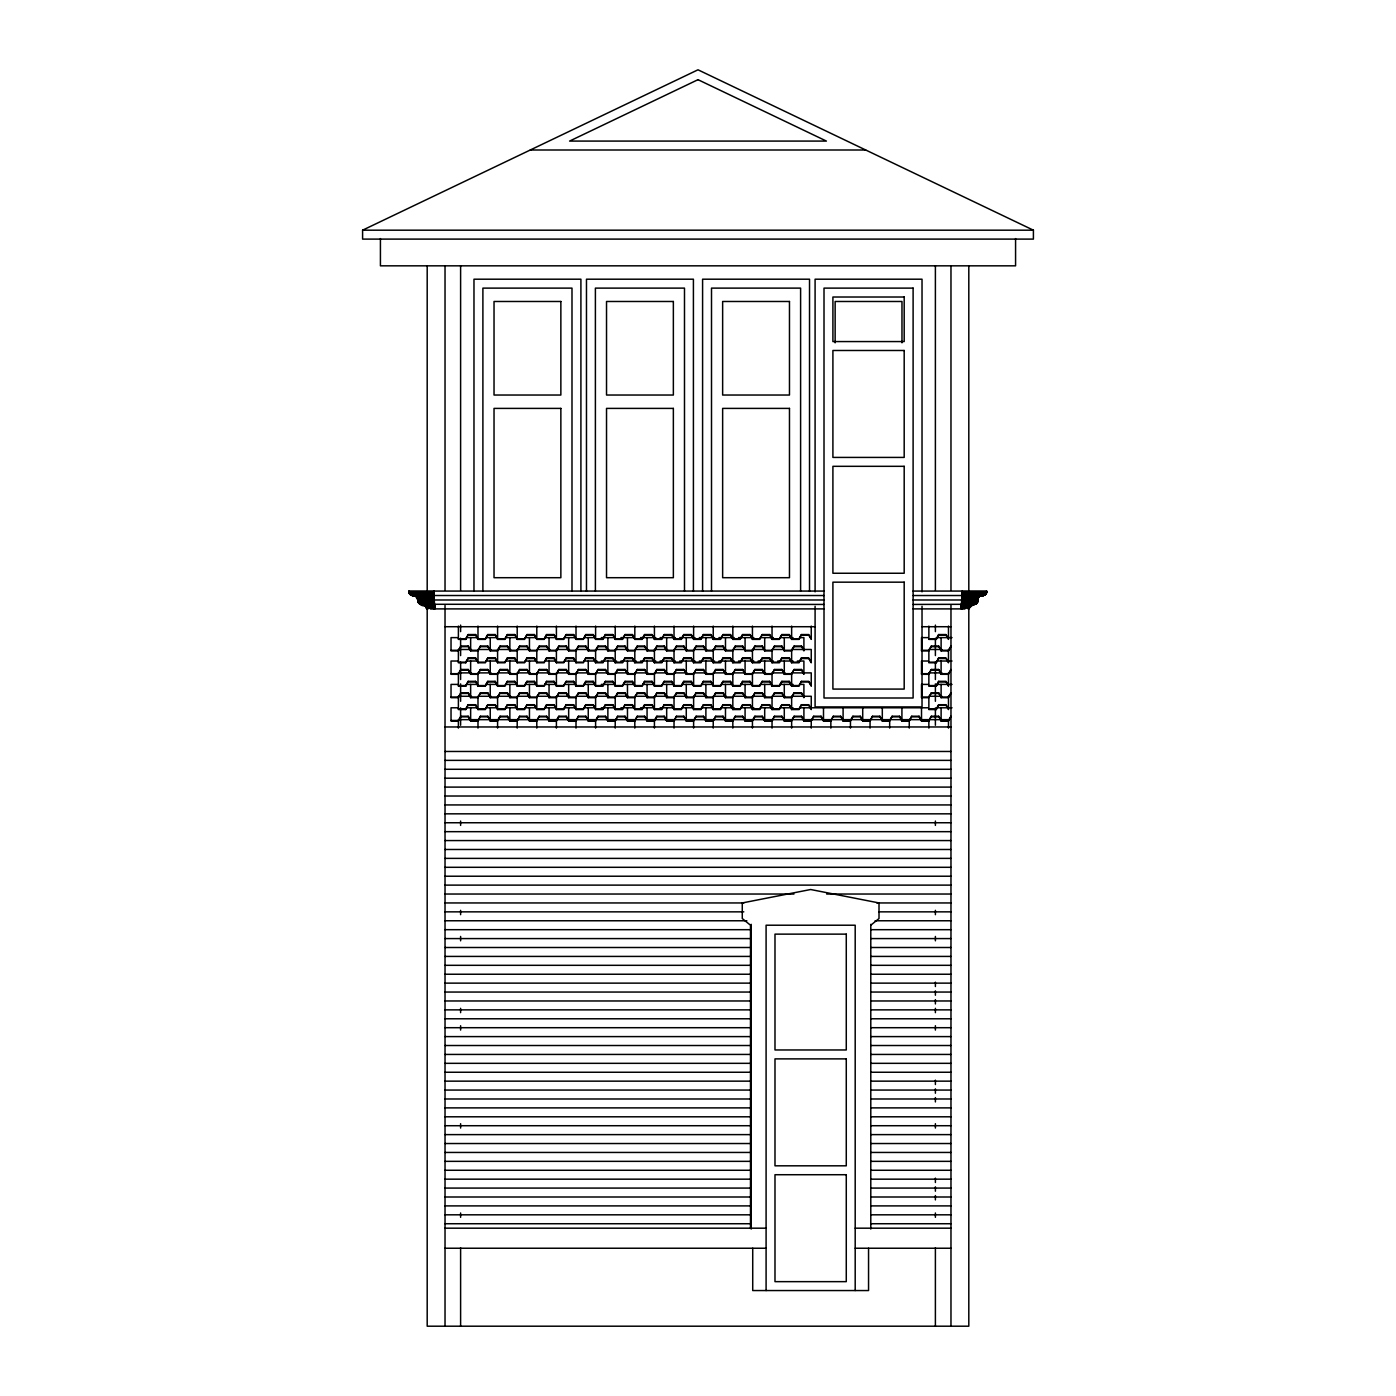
<?xml version="1.0" encoding="UTF-8"?>
<svg xmlns="http://www.w3.org/2000/svg" width="1396" height="1396" viewBox="0 0 1396 1396"><rect width="100%" height="100%" fill="white"/><g stroke="black" fill="none" stroke-linecap="round" stroke-linejoin="round"><path stroke-width="1.5" d="M434.871 608.9L433.615 591.066M961.146 608.9L962.21 591.066L962.123 608.9M412.483 595.516L409.604 593.946L408.888 591.066L824.006 591.066M409.255 591.066L409.639 593.44L411.89 595.359M434.592 604.59C416.933 608.412 421.173 603.683 415.118 595.691M974.966 604.276C979.695 603.648 976.328 597.558 980.062 595.935L961.792 595.935M983.255 595.516L986.134 593.946L986.85 591.066L913.106 591.066M977.601 601.187L975.525 604.032M973.536 604.433L968.109 608.9M458.394 626.106L458.394 639.385L465.74 639.385L468.184 634.552L475.547 634.552L477.99 638.775L485.337 638.775L487.797 634.552L495.144 634.552L497.587 638.775L504.951 638.775L507.394 634.552L514.74 634.552L517.201 638.775L524.547 638.775L527.007 634.552L534.354 634.552L536.797 638.775L544.161 638.775L546.604 634.552L553.95 634.552L556.411 638.775L563.757 638.775L566.2 634.552L573.564 634.552L576.007 638.775L583.354 638.775L585.814 634.552L593.16 634.552L595.603 638.775L602.967 638.775L605.41 634.552L612.757 634.552L615.217 638.775L622.564 638.775L625.024 634.552L632.371 634.552L634.814 638.775L642.177 638.775L644.62 634.552L651.967 634.552L654.427 638.775L661.774 638.775L664.217 634.552L671.581 634.552L674.024 638.775L681.37 638.775L683.831 634.552L691.177 634.552L693.62 638.775L700.984 638.775L703.427 634.552L710.773 634.552L713.234 638.775L720.58 638.775L723.041 634.552L730.387 634.552L732.83 638.775L740.194 638.775L742.637 634.552L749.984 634.552L752.444 638.775L759.79 638.775L762.233 634.552L769.597 634.552L772.04 638.775L779.387 638.775L781.847 634.552L789.194 634.552L791.637 638.775L799.001 638.775L801.444 634.552L808.79 634.552L811.25 638.775M465.74 639.385L468.184 634.552M471.464 649.489L458.394 649.489L458.394 662.768L465.74 662.768L468.184 657.935L475.547 657.935L477.99 662.158L485.337 662.158L487.797 657.935L495.144 657.935L497.587 662.158L504.951 662.158L507.394 657.935L514.74 657.935L517.201 662.158L524.547 662.158L527.007 657.935L534.354 657.935L536.797 662.158L544.161 662.158L546.604 657.935L553.95 657.935L556.411 662.158L563.757 662.158L566.2 657.935L573.564 657.935L576.007 662.158L583.354 662.158L585.814 657.935L593.16 657.935L595.603 662.158L602.967 662.158L605.41 657.935L612.757 657.935L615.217 662.158L622.564 662.158L625.024 657.935L632.371 657.935L634.814 662.158L642.177 662.158L644.62 657.935L651.967 657.935L654.427 662.158L661.774 662.158L664.217 657.935L671.581 657.935L674.024 662.158L681.37 662.158L683.831 657.935L691.177 657.935L693.62 662.158L700.984 662.158L703.427 657.935L710.773 657.935L713.234 662.158L720.58 662.158L723.041 657.935L730.387 657.935L732.83 662.158L740.194 662.158L742.637 657.935L749.984 657.935L752.444 662.158L759.79 662.158L762.233 657.935L769.597 657.935L772.04 662.158L779.387 662.158L781.847 657.935L789.194 657.935L791.637 662.158L799.001 662.158L801.444 657.935L808.79 657.935L811.25 662.158M465.74 662.768L468.184 657.935M803.904 650.292L801.444 646.069L794.097 646.069L791.637 650.292L784.29 650.292L781.847 646.069L774.501 646.069L772.04 650.292L764.694 650.292L762.233 646.069L754.887 646.069L752.444 650.292L745.08 650.292L742.637 646.069L735.291 646.069L732.83 650.292L725.484 650.292L723.041 646.069L715.677 646.069L713.234 650.292L705.887 650.292L703.427 646.069L696.081 646.069L693.62 650.292L686.274 650.292L683.831 646.069L676.467 646.069L674.024 650.292L666.677 650.292L664.217 646.069L656.87 646.069L654.427 650.292L647.063 650.292L644.62 646.069L637.274 646.069L634.814 650.292L627.467 650.292L625.024 646.069L617.66 646.069L615.217 650.292L607.871 650.292L605.41 646.069L598.064 646.069L595.603 650.292L588.257 650.292L585.814 646.069L578.45 646.069L576.007 650.292L568.661 650.292L566.2 646.069L558.854 646.069L556.411 650.292L549.047 650.292L546.604 646.069L539.257 646.069L536.797 650.292L529.45 650.292L527.007 646.069L519.644 646.069L517.201 650.292L509.854 650.292L507.394 646.069L500.047 646.069L497.587 650.292L490.24 650.292L487.797 646.069L480.433 646.069L477.99 650.292L470.644 650.292L468.184 646.069L460.837 646.069L458.394 650.292L451.03 650.292M480.433 646.069L477.99 650.902L470.644 650.902L468.184 646.069M475.547 634.552L477.99 639.385L485.337 639.385L487.797 634.552M471.464 672.889L458.394 672.889L458.394 686.169L465.74 686.169L468.184 681.335L475.547 681.335L477.99 685.558L485.337 685.558L487.797 681.335L495.144 681.335L497.587 685.558L504.951 685.558L507.394 681.335L514.74 681.335L517.201 685.558L524.547 685.558L527.007 681.335L534.354 681.335L536.797 685.558L544.161 685.558L546.604 681.335L553.95 681.335L556.411 685.558L563.757 685.558L566.2 681.335L573.564 681.335L576.007 685.558L583.354 685.558L585.814 681.335L593.16 681.335L595.603 685.558L602.967 685.558L605.41 681.335L612.757 681.335L615.217 685.558L622.564 685.558L625.024 681.335L632.371 681.335L634.814 685.558L642.177 685.558L644.62 681.335L651.967 681.335L654.427 685.558L661.774 685.558L664.217 681.335L671.581 681.335L674.024 685.558L681.37 685.558L683.831 681.335L691.177 681.335L693.62 685.558L700.984 685.558L703.427 681.335L710.773 681.335L713.234 685.558L720.58 685.558L723.041 681.335L730.387 681.335L732.83 685.558L740.194 685.558L742.637 681.335L749.984 681.335L752.444 685.558L759.79 685.558L762.233 681.335L769.597 681.335L772.04 685.558L779.387 685.558L781.847 681.335L789.194 681.335L791.637 685.558L799.001 685.558L801.444 681.335L808.79 681.335L811.25 685.558M465.74 686.169L468.184 681.335M803.904 673.692L801.444 669.469L794.097 669.469L791.637 673.692L784.29 673.692L781.847 669.469L774.501 669.469L772.04 673.692L764.694 673.692L762.233 669.469L754.887 669.469L752.444 673.692L745.08 673.692L742.637 669.469L735.291 669.469L732.83 673.692L725.484 673.692L723.041 669.469L715.677 669.469L713.234 673.692L705.887 673.692L703.427 669.469L696.081 669.469L693.62 673.692L686.274 673.692L683.831 669.469L676.467 669.469L674.024 673.692L666.677 673.692L664.217 669.469L656.87 669.469L654.427 673.692L647.063 673.692L644.62 669.469L637.274 669.469L634.814 673.692L627.467 673.692L625.024 669.469L617.66 669.469L615.217 673.692L607.871 673.692L605.41 669.469L598.064 669.469L595.603 673.692L588.257 673.692L585.814 669.469L578.45 669.469L576.007 673.692L568.661 673.692L566.2 669.469L558.854 669.469L556.411 673.692L549.047 673.692L546.604 669.469L539.257 669.469L536.797 673.692L529.45 673.692L527.007 669.469L519.644 669.469L517.201 673.692L509.854 673.692L507.394 669.469L500.047 669.469L497.587 673.692L490.24 673.692L487.797 669.469L480.433 669.469L477.99 673.692L470.644 673.692L468.184 669.469L460.837 669.469L458.394 673.692L451.03 673.692M480.433 669.469L477.99 674.303L470.644 674.303L468.184 669.469M475.547 657.935L477.99 662.768L485.337 662.768L487.797 657.935M500.047 646.069L497.587 650.902L490.24 650.902L487.797 646.069M495.144 634.552L497.587 639.385L504.951 639.385L507.394 634.552M471.464 696.272L458.394 696.272L458.394 709.552L465.74 709.552L468.184 704.718L475.547 704.718L477.99 708.941L485.337 708.941L487.797 704.718L495.144 704.718L497.587 708.941L504.951 708.941L507.394 704.718L514.74 704.718L517.201 708.941L524.547 708.941L527.007 704.718L534.354 704.718L536.797 708.941L544.161 708.941L546.604 704.718L553.95 704.718L556.411 708.941L563.757 708.941L566.2 704.718L573.564 704.718L576.007 708.941L583.354 708.941L585.814 704.718L593.16 704.718L595.603 708.941L602.967 708.941L605.41 704.718L612.757 704.718L615.217 708.941L622.564 708.941L625.024 704.718L632.371 704.718L634.814 708.941L642.177 708.941L644.62 704.718L651.967 704.718L654.427 708.941L661.774 708.941L664.217 704.718L671.581 704.718L674.024 708.941L681.37 708.941L683.831 704.718L691.177 704.718L693.62 708.941L700.984 708.941L703.427 704.718L710.773 704.718L713.234 708.941L720.58 708.941L723.041 704.718L730.387 704.718L732.83 708.941L740.194 708.941L742.637 704.718L749.984 704.718L752.444 708.941L759.79 708.941L762.233 704.718L769.597 704.718L772.04 708.941L779.387 708.941L781.847 704.718L789.194 704.718L791.637 708.941L799.001 708.941L801.444 704.718L808.79 704.718L811.25 708.941M465.74 709.552L468.184 704.718M803.904 697.075L801.444 692.852L794.097 692.852L791.637 697.075L784.29 697.075L781.847 692.852L774.501 692.852L772.04 697.075L764.694 697.075L762.233 692.852L754.887 692.852L752.444 697.075L745.08 697.075L742.637 692.852L735.291 692.852L732.83 697.075L725.484 697.075L723.041 692.852L715.677 692.852L713.234 697.075L705.887 697.075L703.427 692.852L696.081 692.852L693.62 697.075L686.274 697.075L683.831 692.852L676.467 692.852L674.024 697.075L666.677 697.075L664.217 692.852L656.87 692.852L654.427 697.075L647.063 697.075L644.62 692.852L637.274 692.852L634.814 697.075L627.467 697.075L625.024 692.852L617.66 692.852L615.217 697.075L607.871 697.075L605.41 692.852L598.064 692.852L595.603 697.075L588.257 697.075L585.814 692.852L578.45 692.852L576.007 697.075L568.661 697.075L566.2 692.852L558.854 692.852L556.411 697.075L549.047 697.075L546.604 692.852L539.257 692.852L536.797 697.075L529.45 697.075L527.007 692.852L519.644 692.852L517.201 697.075L509.854 697.075L507.394 692.852L500.047 692.852L497.587 697.075L490.24 697.075L487.797 692.852L480.433 692.852L477.99 697.075L470.644 697.075L468.184 692.852L460.837 692.852L458.394 697.075L451.03 697.075M480.433 692.852L477.99 697.686L470.644 697.686L468.184 692.852M475.547 681.335L477.99 686.169L485.337 686.169L487.797 681.335M500.047 669.469L497.587 674.303L490.24 674.303L487.797 669.469M495.144 657.935L497.587 662.768L504.951 662.768L507.394 657.935M519.644 646.069L517.201 650.902L509.854 650.902L507.394 646.069M514.74 634.552L517.201 639.385L524.547 639.385L527.007 634.552M950.92 716.235L948.477 720.458L941.113 720.458L938.67 716.235L931.324 716.235L928.863 720.458L921.517 720.458L919.074 716.235L911.71 716.235L909.267 720.458L901.921 720.458L899.46 716.235L892.114 716.235L889.671 720.458L882.307 720.458L879.864 716.235L872.517 716.235L870.057 720.458L862.711 720.458L860.25 716.235L852.904 716.235L850.461 720.458L843.097 720.458L840.654 716.235L833.307 716.235L830.847 720.458L823.5 720.458L821.057 716.235L813.694 716.235L811.25 720.458L803.904 720.458L801.444 716.235L794.097 716.235L791.637 720.458L784.29 720.458L781.847 716.235L774.501 716.235L772.04 720.458L764.694 720.458L762.233 716.235L754.887 716.235L752.444 720.458L745.08 720.458L742.637 716.235L735.291 716.235L732.83 720.458L725.484 720.458L723.041 716.235L715.677 716.235L713.234 720.458L705.887 720.458L703.427 716.235L696.081 716.235L693.62 720.458L686.274 720.458L683.831 716.235L676.467 716.235L674.024 720.458L666.677 720.458L664.217 716.235L656.87 716.235L654.427 720.458L647.063 720.458L644.62 716.235L637.274 716.235L634.814 720.458L627.467 720.458L625.024 716.235L617.66 716.235L615.217 720.458L607.871 720.458L605.41 716.235L598.064 716.235L595.603 720.458L588.257 720.458L585.814 716.235L578.45 716.235L576.007 720.458L568.661 720.458L566.2 716.235L558.854 716.235L556.411 720.458L549.047 720.458L546.604 716.235L539.257 716.235L536.797 720.458L529.45 720.458L527.007 716.235L519.644 716.235L517.201 720.458L509.854 720.458L507.394 716.235L500.047 716.235L497.587 720.458L490.24 720.458L487.797 716.235L480.433 716.235L477.99 720.458L470.644 720.458L468.184 716.235L460.837 716.235L458.394 720.458L451.03 720.458M480.433 716.235L477.99 721.086L470.644 721.086L468.184 716.235M475.547 704.718L477.99 709.552L485.337 709.552L487.797 704.718M500.047 692.852L497.587 697.686L490.24 697.686L487.797 692.852M495.144 681.335L497.587 686.169L504.951 686.169L507.394 681.335M519.644 669.469L517.201 674.303L509.854 674.303L507.394 669.469M514.74 657.935L517.201 662.768L524.547 662.768L527.007 657.935M539.257 646.069L536.797 650.902L529.45 650.902L527.007 646.069M534.354 634.552L536.797 639.385L544.161 639.385L546.604 634.552M500.047 716.235L497.587 721.086L490.24 721.086L487.797 716.235M495.144 704.718L497.587 709.552L504.951 709.552L507.394 704.718M519.644 692.852L517.201 697.686L509.854 697.686L507.394 692.852M514.74 681.335L517.201 686.169L524.547 686.169L527.007 681.335M539.257 669.469L536.797 674.303L529.45 674.303L527.007 669.469M534.354 657.935L536.797 662.768L544.161 662.768L546.604 657.935M558.854 646.069L556.411 650.902L549.047 650.902L546.604 646.069M553.95 634.552L556.411 639.385L563.757 639.385L566.2 634.552M519.644 716.235L517.201 721.086L509.854 721.086L507.394 716.235M514.74 704.718L517.201 709.552L524.547 709.552L527.007 704.718M539.257 692.852L536.797 697.686L529.45 697.686L527.007 692.852M534.354 681.335L536.797 686.169L544.161 686.169L546.604 681.335M558.854 669.469L556.411 674.303L549.047 674.303L546.604 669.469M553.95 657.935L556.411 662.768L563.757 662.768L566.2 657.935M578.45 646.069L576.007 650.902L568.661 650.902L566.2 646.069M573.564 634.552L576.007 639.385L583.354 639.385L585.814 634.552M539.257 716.235L536.797 721.086L529.45 721.086L527.007 716.235M534.354 704.718L536.797 709.552L544.161 709.552L546.604 704.718M558.854 692.852L556.411 697.686L549.047 697.686L546.604 692.852M553.95 681.335L556.411 686.169L563.757 686.169L566.2 681.335M578.45 669.469L576.007 674.303L568.661 674.303L566.2 669.469M573.564 657.935L576.007 662.768L583.354 662.768L585.814 657.935M598.064 646.069L595.603 650.902L588.257 650.902L585.814 646.069M593.16 634.552L595.603 639.385L602.967 639.385L605.41 634.552M558.854 716.235L556.411 721.086L549.047 721.086L546.604 716.235M553.95 704.718L556.411 709.552L563.757 709.552L566.2 704.718M578.45 692.852L576.007 697.686L568.661 697.686L566.2 692.852M573.564 681.335L576.007 686.169L583.354 686.169L585.814 681.335M598.064 669.469L595.603 674.303L588.257 674.303L585.814 669.469M593.16 657.935L595.603 662.768L602.967 662.768L605.41 657.935M617.66 646.069L615.217 650.902L607.871 650.902L605.41 646.069M612.757 634.552L615.217 639.385L622.564 639.385L625.024 634.552M578.45 716.235L576.007 721.086L568.661 721.086L566.2 716.235M573.564 704.718L576.007 709.552L583.354 709.552L585.814 704.718M598.064 692.852L595.603 697.686L588.257 697.686L585.814 692.852M593.16 681.335L595.603 686.169L602.967 686.169L605.41 681.335M617.66 669.469L615.217 674.303L607.871 674.303L605.41 669.469M612.757 657.935L615.217 662.768L622.564 662.768L625.024 657.935M637.274 646.069L634.814 650.902L627.467 650.902L625.024 646.069M632.371 634.552L634.814 639.385L642.177 639.385L644.62 634.552M598.064 716.235L595.603 721.086L588.257 721.086L585.814 716.235M593.16 704.718L595.603 709.552L602.967 709.552L605.41 704.718M617.66 692.852L615.217 697.686L607.871 697.686L605.41 692.852M612.757 681.335L615.217 686.169L622.564 686.169L625.024 681.335M637.274 669.469L634.814 674.303L627.467 674.303L625.024 669.469M632.371 657.935L634.814 662.768L642.177 662.768L644.62 657.935M656.87 646.069L654.427 650.902L647.063 650.902L644.62 646.069M651.967 634.552L654.427 639.385L661.774 639.385L664.217 634.552M617.66 716.235L615.217 721.086L607.871 721.086L605.41 716.235M612.757 704.718L615.217 709.552L622.564 709.552L625.024 704.718M637.274 692.852L634.814 697.686L627.467 697.686L625.024 692.852M632.371 681.335L634.814 686.169L642.177 686.169L644.62 681.335M656.87 669.469L654.427 674.303L647.063 674.303L644.62 669.469M651.967 657.935L654.427 662.768L661.774 662.768L664.217 657.935M676.467 646.069L674.024 650.902L666.677 650.902L664.217 646.069M671.581 634.552L674.024 639.385L681.37 639.385L683.831 634.552M637.274 716.235L634.814 721.086L627.467 721.086L625.024 716.235M632.371 704.718L634.814 709.552L642.177 709.552L644.62 704.718M656.87 692.852L654.427 697.686L647.063 697.686L644.62 692.852M651.967 681.335L654.427 686.169L661.774 686.169L664.217 681.335M676.467 669.469L674.024 674.303L666.677 674.303L664.217 669.469M671.581 657.935L674.024 662.768L681.37 662.768L683.831 657.935M696.081 646.069L693.62 650.902L686.274 650.902L683.831 646.069M691.177 634.552L693.62 639.385L700.984 639.385L703.427 634.552M656.87 716.235L654.427 721.086L647.063 721.086L644.62 716.235M651.967 704.718L654.427 709.552L661.774 709.552L664.217 704.718M676.467 692.852L674.024 697.686L666.677 697.686L664.217 692.852M671.581 681.335L674.024 686.169L681.37 686.169L683.831 681.335M696.081 669.469L693.62 674.303L686.274 674.303L683.831 669.469M691.177 657.935L693.62 662.768L700.984 662.768L703.427 657.935M715.677 646.069L713.234 650.902L705.887 650.902L703.427 646.069M710.773 634.552L713.234 639.385L720.58 639.385L723.041 634.552M676.467 716.235L674.024 721.086L666.677 721.086L664.217 716.235M671.581 704.718L674.024 709.552L681.37 709.552L683.831 704.718M696.081 692.852L693.62 697.686L686.274 697.686L683.831 692.852M691.177 681.335L693.62 686.169L700.984 686.169L703.427 681.335M715.677 669.469L713.234 674.303L705.887 674.303L703.427 669.469M710.773 657.935L713.234 662.768L720.58 662.768L723.041 657.935M735.291 646.069L732.83 650.902L725.484 650.902L723.041 646.069M730.387 634.552L732.83 639.385L740.194 639.385L742.637 634.552M696.081 716.235L693.62 721.086L686.274 721.086L683.831 716.235M691.177 704.718L693.62 709.552L700.984 709.552L703.427 704.718M715.677 692.852L713.234 697.686L705.887 697.686L703.427 692.852M710.773 681.335L713.234 686.169L720.58 686.169L723.041 681.335M735.291 669.469L732.83 674.303L725.484 674.303L723.041 669.469M730.387 657.935L732.83 662.768L740.194 662.768L742.637 657.935M754.887 646.069L752.444 650.902L745.08 650.902L742.637 646.069M749.984 634.552L752.444 639.385L759.79 639.385L762.233 634.552M715.677 716.235L713.234 721.086L705.887 721.086L703.427 716.235M710.773 704.718L713.234 709.552L720.58 709.552L723.041 704.718M735.291 692.852L732.83 697.686L725.484 697.686L723.041 692.852M730.387 681.335L732.83 686.169L740.194 686.169L742.637 681.335M754.887 669.469L752.444 674.303L745.08 674.303L742.637 669.469M749.984 657.935L752.444 662.768L759.79 662.768L762.233 657.935M774.501 646.069L772.04 650.902L764.694 650.902L762.233 646.069M769.597 634.552L772.04 639.385L779.387 639.385L781.847 634.552M735.291 716.235L732.83 721.086L725.484 721.086L723.041 716.235M730.387 704.718L732.83 709.552L740.194 709.552L742.637 704.718M754.887 692.852L752.444 697.686L745.08 697.686L742.637 692.852M749.984 681.335L752.444 686.169L759.79 686.169L762.233 681.335M774.501 669.469L772.04 674.303L764.694 674.303L762.233 669.469M769.597 657.935L772.04 662.768L779.387 662.768L781.847 657.935M794.097 646.069L791.637 650.902L784.29 650.902L781.847 646.069M789.194 634.552L791.637 639.385L799.001 639.385L801.444 634.552M754.887 716.235L752.444 721.086L745.08 721.086L742.637 716.235M749.984 704.718L752.444 709.552L759.79 709.552L762.233 704.718M774.501 692.852L772.04 697.686L764.694 697.686L762.233 692.852M769.597 681.335L772.04 686.169L779.387 686.169L781.847 681.335M794.097 669.469L791.637 674.303L784.29 674.303L781.847 669.469M789.194 657.935L791.637 662.768L799.001 662.768L801.444 657.935M774.501 716.235L772.04 721.086L764.694 721.086L762.233 716.235M769.597 704.718L772.04 709.552L779.387 709.552L781.847 704.718M794.097 692.852L791.637 697.686L784.29 697.686L781.847 692.852M789.194 681.335L791.637 686.169L799.001 686.169L801.444 681.335M794.097 716.235L791.637 721.086L784.29 721.086L781.847 716.235M789.194 704.718L791.637 709.552L799.001 709.552L801.444 704.718M813.694 716.235L811.25 721.086L803.904 721.086L801.444 716.235M833.307 716.235L830.847 721.086L823.5 721.086L821.057 716.235M852.904 716.235L850.461 721.086L843.097 721.086L840.654 716.235M872.517 716.235L870.057 721.086L862.711 721.086L860.25 716.235M950.92 646.069L948.477 650.292L941.113 650.292L938.67 646.069L931.324 646.069L928.863 650.292L921.517 650.292M931.324 646.069L928.863 650.902L921.517 650.902L921.517 637.623L928.061 637.623M928.863 626.106L928.863 639.385L936.227 639.385L938.67 634.552L946.017 634.552L948.477 638.775M936.227 639.385L938.67 634.552M892.114 716.235L889.671 721.086L882.307 721.086L879.864 716.235M950.92 669.469L948.477 673.692L941.113 673.692L938.67 669.469L931.324 669.469L928.863 673.692L921.517 673.692M931.324 669.469L928.863 674.303L921.517 674.303L921.517 661.023L928.061 661.023M941.934 649.489L928.863 649.489L928.863 662.768L936.227 662.768L938.67 657.935L946.017 657.935L948.477 662.158M936.227 662.768L938.67 657.935M950.92 646.68L948.477 650.902L941.113 650.902L938.67 646.069M911.71 716.235L909.267 721.086L901.921 721.086L899.46 716.235M950.92 692.852L948.477 697.075L941.113 697.075L938.67 692.852L931.324 692.852L928.863 697.075L921.517 697.075M931.324 692.852L928.863 697.686L921.517 697.686L921.517 684.406L928.061 684.406M941.934 672.889L928.863 672.889L928.863 686.169L936.227 686.169L938.67 681.335L946.017 681.335L948.477 685.558M936.227 686.169L938.67 681.335M950.92 670.08L948.477 674.303L941.113 674.303L938.67 669.469M931.324 716.235L928.863 721.086L921.517 721.086L919.074 716.235M941.934 696.272L928.863 696.272L928.863 709.552L936.227 709.552L938.67 704.718L946.017 704.718L948.477 708.941M936.227 709.552L938.67 704.718M950.92 693.463L948.477 697.686L941.113 697.686L938.67 692.852M950.92 716.863L948.477 721.086L941.113 721.086L938.67 716.235M978.003 597.628L980.62 595.691M870.79 925.216L879.009 918.533L879.009 902.95L810.64 889.514L742.271 902.95L742.271 918.533L750.49 925.216L750.49 1228.183M362.594 230.183L698 69.8L1033.406 230.183L1033.406 239.1L362.594 239.1L362.594 230.183L1033.406 230.183M983.848 595.359L986.1 593.44L986.483 591.066A3.944 3.944 0 0 1 982.173 595.534A3.944 3.944 0 0 0 977.706 599.983A3.944 3.944 0 0 1 973.256 604.433A5.95 5.95 0 0 0 968.807 608.9L971.162 605.323L974.74 604.416M980.254 595.691L981.196 595.551M980.847 595.551L981.807 595.481M982.662 595.569L983.622 595.516L913.106 595.534M973.78 604.485L975.333 604.276L913.106 604.433M412.727 595.569L414.298 595.481M421.592 604.485L425.012 605.655L427.002 608.9M530.305 150L865.695 150M408.854 591.677L433.615 591.677M962.21 591.677L986.885 591.677M408.906 592.288L433.615 592.288M962.21 592.288L986.832 592.288M409.045 592.881L433.633 592.881M962.193 592.881L986.675 592.881M409.29 593.44L433.65 593.44M962.176 593.44L986.448 593.44M409.604 593.946L433.667 593.946M962.158 593.946L986.134 593.946M410.005 594.417L433.702 594.417M962.141 594.417L985.733 594.417M410.459 594.801L433.737 594.801M962.106 594.801L985.279 594.801M410.982 595.132L433.772 595.132M962.088 595.132L984.756 595.132M411.541 595.359L433.807 595.359M962.053 595.359L984.197 595.359M824.006 595.534L412.117 595.516L413.076 595.569M415.676 595.935L434.104 595.935M416.2 596.249L434.139 596.249M961.774 596.249L979.538 596.249M416.654 596.633L434.173 596.633M961.739 596.633L979.085 596.633M417.038 597.104L434.191 597.104M961.722 597.104L978.683 597.104M417.369 597.628L434.226 597.628M961.704 597.628L978.369 597.628M417.596 598.186L434.243 598.186M961.687 598.186L978.142 598.186M417.753 598.779L434.243 598.779M961.67 598.779L977.985 598.779M417.805 599.373L434.243 599.373M961.67 599.373L977.933 599.373M433.877 599.983L824.006 599.983M913.106 599.983L962.123 599.983M417.718 600.594L434.243 600.594M961.67 600.594L978.02 600.594M417.77 601.187L434.243 601.187M961.67 601.187L977.968 601.187M417.928 601.781L434.261 601.781M961.67 601.781L977.811 601.781M418.154 602.339L434.278 602.339M961.652 602.339L977.584 602.339M418.468 602.863L434.296 602.863M961.635 602.863L977.252 602.863M418.87 603.316L434.331 603.316M961.6 603.316L976.868 603.316M419.324 603.718L434.365 603.718M961.582 603.718L976.415 603.718M419.847 604.032L434.4 604.032M961.547 604.032L975.891 604.032M420.405 604.276L824.006 604.433M961.373 604.59L974.146 604.485M409.028 591.066A3.944 3.944 0 0 0 413.478 595.534A3.944 3.944 0 0 1 417.928 599.983A3.944 3.944 0 0 0 422.395 604.433L434.68 605.026M961.321 605.026L972.488 604.782M423.232 604.782L434.697 605.323M961.286 605.323L971.529 605.323M424.209 605.323L434.732 605.655M961.268 605.655L971.093 605.655M424.646 605.655L434.767 606.021M961.233 606.021L970.691 606.021M425.047 606.021L434.784 606.44M961.216 606.44L970.325 606.44M425.414 606.44L427.717 606.876M429.113 606.876L434.819 606.876M961.198 606.876L966.922 606.876M968.004 606.876L969.993 606.876M425.745 606.876L427.961 607.347M429.287 607.347L434.837 607.347M961.181 607.347L966.73 607.347M968.091 607.347L969.697 607.347M426.042 607.347L427.647 607.836M429.445 607.836L434.854 607.836M961.163 607.836L966.59 607.836M967.899 607.836L969.452 607.836M426.286 607.836L427.996 608.359M430.3 608.359L434.871 608.359M961.146 608.359L965.718 608.359M968.231 608.359L969.26 608.359M428.118 608.9L426.478 608.359M430.387 608.9L824.006 608.9M913.106 608.9L964.863 608.9M445.027 626.717L815.09 626.717M922.023 626.717L950.973 626.717M468.184 635.163L475.547 635.163M487.797 635.163L495.144 635.163M507.394 635.163L514.74 635.163M527.007 635.163L534.354 635.163M546.604 635.163L553.95 635.163M566.2 635.163L573.564 635.163M585.814 635.163L593.16 635.163M605.41 635.163L612.757 635.163M625.024 635.163L632.371 635.163M644.62 635.163L651.967 635.163M664.217 635.163L671.581 635.163M683.831 635.163L691.177 635.163M703.427 635.163L710.773 635.163M723.041 635.163L730.387 635.163M742.637 635.163L749.984 635.163M762.233 635.163L769.597 635.163M781.847 635.163L789.194 635.163M801.444 635.163L808.79 635.163L811.25 639.385L811.25 626.106M938.67 635.163L946.017 635.163L948.477 639.385L948.477 626.106M457.574 637.623L451.03 637.623L451.03 650.902L458.394 650.902L460.837 646.68L468.184 646.68M466.281 637.623L477.17 637.623M485.895 637.623L496.784 637.623M505.492 637.623L516.38 637.623M525.088 637.623L535.977 637.623M544.702 637.623L555.591 637.623M564.298 637.623L575.187 637.623M583.912 637.623L594.801 637.623M601.327 637.623L614.397 637.623M620.941 637.623L633.993 637.623M640.537 637.623L655.788 637.623M660.134 637.623L675.385 637.623M679.747 637.623L694.981 637.623M699.344 637.623L714.595 637.623M718.957 637.623L734.191 637.623M738.554 637.623L753.805 637.623M760.331 637.623L773.401 637.623M779.945 637.623L793.015 637.623M799.542 637.623L803.904 637.623L803.904 650.902L801.444 646.069M936.768 637.623L952.02 637.623M458.394 638.775L465.74 638.775M928.863 638.775L936.227 638.775M480.433 646.68L487.797 646.68M500.047 646.68L507.394 646.68M519.644 646.68L527.007 646.68M539.257 646.68L546.604 646.68M558.854 646.68L566.2 646.68M578.45 646.68L585.814 646.68M598.064 646.68L605.41 646.68M617.66 646.68L625.024 646.68M637.274 646.68L644.62 646.68M656.87 646.68L664.217 646.68M676.467 646.68L683.831 646.68M696.081 646.68L703.427 646.68M715.677 646.68L723.041 646.68M735.291 646.68L742.637 646.68M754.887 646.68L762.233 646.68M774.501 646.68L781.847 646.68M794.097 646.68L801.444 646.68M931.324 646.68L938.67 646.68M491.06 649.489L477.99 649.489L477.99 662.768M510.657 649.489L497.587 649.489L497.587 662.768M530.271 649.489L517.201 649.489L517.201 662.768M549.867 649.489L536.797 649.489L536.797 662.768M569.481 649.489L556.411 649.489L556.411 662.768M589.077 649.489L576.007 649.489L576.007 662.768M608.673 649.489L595.603 649.489L595.603 662.768M628.287 649.489L615.217 649.489L615.217 662.768M647.884 649.489L634.814 649.489L634.814 662.768M667.497 649.489L654.427 649.489L654.427 662.768M687.094 649.489L674.024 649.489L674.024 662.768M706.69 649.489L693.62 649.489L693.62 662.768M726.304 649.489L713.234 649.489L713.234 662.768M743.719 649.489L732.83 649.489L732.83 662.768M763.333 649.489L752.444 649.489L752.444 662.768M782.929 649.489L772.04 649.489L772.04 662.768M468.184 658.546L475.547 658.546M487.797 658.546L495.144 658.546M507.394 658.546L514.74 658.546M527.007 658.546L534.354 658.546M546.604 658.546L553.95 658.546M566.2 658.546L573.564 658.546M585.814 658.546L593.16 658.546M605.41 658.546L612.757 658.546M625.024 658.546L632.371 658.546M644.62 658.546L651.967 658.546M664.217 658.546L671.581 658.546M683.831 658.546L691.177 658.546M703.427 658.546L710.773 658.546M723.041 658.546L730.387 658.546M742.637 658.546L749.984 658.546M762.233 658.546L769.597 658.546M781.847 658.546L789.194 658.546M801.444 658.546L808.79 658.546L811.25 662.768L811.25 649.489L791.637 649.489L791.637 662.768M938.67 658.546L946.017 658.546L948.477 662.768L948.477 649.489M457.574 661.023L451.03 661.023L451.03 674.303L458.394 674.303L460.837 670.08L468.184 670.08M466.281 661.023L477.17 661.023M485.895 661.023L496.784 661.023M505.492 661.023L516.38 661.023M525.088 661.023L535.977 661.023M544.702 661.023L555.591 661.023M564.298 661.023L575.187 661.023M583.912 661.023L596.965 661.023M601.327 661.023L616.578 661.023M620.941 661.023L636.175 661.023M640.537 661.023L655.788 661.023M660.134 661.023L675.385 661.023M679.747 661.023L694.981 661.023M699.344 661.023L714.595 661.023M718.957 661.023L734.191 661.023M738.554 661.023L753.805 661.023M758.15 661.023L773.401 661.023M777.764 661.023L793.015 661.023M797.36 661.023L803.904 661.023L803.904 674.303L801.444 669.469M936.768 661.023L952.02 661.023M458.394 662.158L465.74 662.158M928.863 662.158L936.227 662.158M480.433 670.08L487.797 670.08M500.047 670.08L507.394 670.08M519.644 670.08L527.007 670.08M539.257 670.08L546.604 670.08M558.854 670.08L566.2 670.08M578.45 670.08L585.814 670.08M598.064 670.08L605.41 670.08M617.66 670.08L625.024 670.08M637.274 670.08L644.62 670.08M656.87 670.08L664.217 670.08M676.467 670.08L683.831 670.08M696.081 670.08L703.427 670.08M715.677 670.08L723.041 670.08M735.291 670.08L742.637 670.08M754.887 670.08L762.233 670.08M774.501 670.08L781.847 670.08M794.097 670.08L801.444 670.08M931.324 670.08L938.67 670.08M491.06 672.889L477.99 672.889L477.99 686.169M510.657 672.889L497.587 672.889L497.587 686.169M530.271 672.889L517.201 672.889L517.201 686.169M549.867 672.889L536.797 672.889L536.797 686.169M569.481 672.889L556.411 672.889L556.411 686.169M589.077 672.889L576.007 672.889L576.007 686.169M608.673 672.889L595.603 672.889L595.603 686.169M628.287 672.889L615.217 672.889L615.217 686.169M647.884 672.889L634.814 672.889L634.814 686.169M667.497 672.889L654.427 672.889L654.427 686.169M687.094 672.889L674.024 672.889L674.024 686.169M706.69 672.889L693.62 672.889L693.62 686.169M726.304 672.889L713.234 672.889L713.234 686.169M743.719 672.889L732.83 672.889L732.83 686.169M765.514 672.889L752.444 672.889L752.444 686.169M785.11 672.889L772.04 672.889L772.04 686.169M468.184 681.946L475.547 681.946M487.797 681.946L495.144 681.946M507.394 681.946L514.74 681.946M527.007 681.946L534.354 681.946M546.604 681.946L553.95 681.946M566.2 681.946L573.564 681.946M585.814 681.946L593.16 681.946M605.41 681.946L612.757 681.946M625.024 681.946L632.371 681.946M644.62 681.946L651.967 681.946M664.217 681.946L671.581 681.946M683.831 681.946L691.177 681.946M703.427 681.946L710.773 681.946M723.041 681.946L730.387 681.946M742.637 681.946L749.984 681.946M762.233 681.946L769.597 681.946M781.847 681.946L789.194 681.946M801.444 681.946L808.79 681.946L811.25 686.169L811.25 672.889L791.637 672.889L791.637 686.169M938.67 681.946L946.017 681.946L948.477 686.169L948.477 672.889M457.574 684.406L451.03 684.406L451.03 697.686L458.394 697.686L460.837 693.463L468.184 693.463M466.281 684.406L477.17 684.406M485.895 684.406L496.784 684.406M505.492 684.406L516.38 684.406M525.088 684.406L535.977 684.406M544.702 684.406L555.591 684.406M564.298 684.406L575.187 684.406M583.912 684.406L594.801 684.406M601.327 684.406L614.397 684.406M623.105 684.406L633.993 684.406M642.718 684.406L653.607 684.406M662.315 684.406L673.204 684.406M681.929 684.406L692.817 684.406M701.525 684.406L712.414 684.406M721.121 684.406L732.01 684.406M740.735 684.406L751.624 684.406M760.331 684.406L771.22 684.406M779.945 684.406L793.015 684.406M799.542 684.406L803.904 684.406L803.904 697.686L801.444 692.852M936.768 684.406L952.02 684.406M458.394 685.558L465.74 685.558M928.863 685.558L936.227 685.558M480.433 693.463L487.797 693.463M500.047 693.463L507.394 693.463M519.644 693.463L527.007 693.463M539.257 693.463L546.604 693.463M558.854 693.463L566.2 693.463M578.45 693.463L585.814 693.463M598.064 693.463L605.41 693.463M617.66 693.463L625.024 693.463M637.274 693.463L644.62 693.463M656.87 693.463L664.217 693.463M676.467 693.463L683.831 693.463M696.081 693.463L703.427 693.463M715.677 693.463L723.041 693.463M735.291 693.463L742.637 693.463M754.887 693.463L762.233 693.463M774.501 693.463L781.847 693.463M794.097 693.463L801.444 693.463M931.324 693.463L938.67 693.463M491.06 696.272L477.99 696.272L477.99 709.552M510.657 696.272L497.587 696.272L497.587 709.552M530.271 696.272L517.201 696.272L517.201 709.552M549.867 696.272L536.797 696.272L536.797 709.552M569.481 696.272L556.411 696.272L556.411 709.552M589.077 696.272L576.007 696.272L576.007 709.552M608.673 696.272L595.603 696.272L595.603 709.552M628.287 696.272L615.217 696.272L615.217 709.552M647.884 696.272L634.814 696.272L634.814 709.552M667.497 696.272L654.427 696.272L654.427 709.552M687.094 696.272L674.024 696.272L674.024 709.552M706.69 696.272L693.62 696.272L693.62 709.552M726.304 696.272L713.234 696.272L713.234 709.552M745.9 696.272L732.83 696.272L732.83 709.552M765.514 696.272L752.444 696.272L752.444 709.552M785.11 696.272L772.04 696.272L772.04 709.552M468.184 705.329L475.547 705.329M487.797 705.329L495.144 705.329M507.394 705.329L514.74 705.329M527.007 705.329L534.354 705.329M546.604 705.329L553.95 705.329M566.2 705.329L573.564 705.329M585.814 705.329L593.16 705.329M605.41 705.329L612.757 705.329M625.024 705.329L632.371 705.329M644.62 705.329L651.967 705.329M664.217 705.329L671.581 705.329M683.831 705.329L691.177 705.329M703.427 705.329L710.773 705.329M723.041 705.329L730.387 705.329M742.637 705.329L749.984 705.329M762.233 705.329L769.597 705.329M781.847 705.329L789.194 705.329M801.444 705.329L808.79 705.329L811.25 709.552L811.25 696.272L791.637 696.272L791.637 709.552M938.67 705.329L946.017 705.329L948.477 709.552L948.477 696.272M457.574 707.789L451.03 707.789L451.03 721.086L458.394 721.086L460.837 716.863L468.184 716.863M466.281 707.789L477.17 707.789M485.895 707.789L496.784 707.789M505.492 707.789L516.38 707.789M525.088 707.789L535.977 707.789M544.702 707.789L555.591 707.789M564.298 707.789L575.187 707.789M583.912 707.789L594.801 707.789M601.327 707.789L614.397 707.789M620.941 707.789L633.993 707.789M640.537 707.789L653.607 707.789M660.134 707.789L673.204 707.789M681.929 707.789L692.817 707.789M701.525 707.789L712.414 707.789M721.121 707.789L734.191 707.789M740.735 707.789L753.805 707.789M760.331 707.789L773.401 707.789M779.945 707.789L793.015 707.789M799.542 707.789L928.061 707.789M936.768 707.789L952.02 707.789M458.394 708.941L465.74 708.941M928.863 708.941L936.227 708.941M480.433 716.863L487.797 716.863M500.047 716.863L507.394 716.863M519.644 716.863L527.007 716.863M539.257 716.863L546.604 716.863M558.854 716.863L566.2 716.863M578.45 716.863L585.814 716.863M598.064 716.863L605.41 716.863M617.66 716.863L625.024 716.863M637.274 716.863L644.62 716.863M656.87 716.863L664.217 716.863M676.467 716.863L683.831 716.863M696.081 716.863L703.427 716.863M715.677 716.863L723.041 716.863M735.291 716.863L742.637 716.863M754.887 716.863L762.233 716.863M774.501 716.863L781.847 716.863M794.097 716.863L801.444 716.863M813.694 716.863L821.057 716.863M833.307 716.863L840.654 716.863M852.904 716.863L860.25 716.863M872.517 716.863L879.864 716.863M892.114 716.863L899.46 716.863M911.71 716.863L919.074 716.863M931.324 716.863L938.67 716.863M445.027 726.967L950.973 726.967M445.027 751.467L950.973 751.467M445.027 760.366L950.973 760.366M445.027 769.283L950.973 769.283M445.027 778.2L950.973 778.2M445.027 787.1L950.973 787.1M445.027 796.017L950.973 796.017M445.027 804.934L950.973 804.934M445.027 813.833L950.973 813.833M445.027 822.75L950.973 822.75M445.027 831.667L950.973 831.667M445.027 840.567L950.973 840.567M445.027 849.483L950.973 849.483M445.027 858.383L950.973 858.383M445.027 867.3L950.973 867.3M445.027 876.217L950.973 876.217M445.027 885.116L950.973 885.116M445.027 894.033L793.958 894.033M826.676 894.033L950.973 894.033M445.027 902.95L743.806 902.95M876.828 902.95L950.973 902.95M445.027 911.85L743.806 911.85M879.009 911.85L950.973 911.85M445.027 920.767L746.843 920.767M875.118 920.767L950.973 920.767M445.027 929.684L751.188 929.684M870.79 929.684L950.973 929.684M445.027 938.583L751.188 938.583M870.79 938.583L950.973 938.583M445.027 947.5L751.188 947.5M870.79 947.5L950.973 947.5M445.027 956.417L751.188 956.417M870.79 956.417L950.973 956.417M445.027 965.317L751.188 965.317M870.79 965.317L950.973 965.317M445.027 974.233L751.188 974.233M870.79 974.233L950.973 974.233M445.027 983.133L751.188 983.133M870.79 983.133L950.973 983.133M445.027 992.05L751.188 992.05M870.79 992.05L950.973 992.05M445.027 1000.967L751.188 1000.967M870.79 1000.967L950.973 1000.967M445.027 1009.866L751.188 1009.866M870.79 1009.866L950.973 1009.866M445.027 1018.783L751.188 1018.783M870.79 1018.783L950.973 1018.783M445.027 1027.7L751.188 1027.7M870.79 1027.7L950.973 1027.7M445.027 1036.6L751.188 1036.6M870.79 1036.6L950.973 1036.6M445.027 1045.517L751.188 1045.517M870.79 1045.517L950.973 1045.517M445.027 1054.434L751.188 1054.434M870.79 1054.434L950.973 1054.434M445.027 1063.333L751.188 1063.333M870.79 1063.333L950.973 1063.333M445.027 1072.25L751.188 1072.25M870.79 1072.25L950.973 1072.25M445.027 1081.15L751.188 1081.15M870.79 1081.15L950.973 1081.15M445.027 1090.067L751.188 1090.067M870.79 1090.067L950.973 1090.067M445.027 1098.984L751.188 1098.984M870.79 1098.984L950.973 1098.984M445.027 1107.883L751.188 1107.883M870.79 1107.883L950.973 1107.883M445.027 1116.8L751.188 1116.8M870.79 1116.8L950.973 1116.8M445.027 1125.717L751.188 1125.717M870.79 1125.717L950.973 1125.717M445.027 1134.616L751.188 1134.616M870.79 1134.616L950.973 1134.616M445.027 1143.533L751.188 1143.533M870.79 1143.533L950.973 1143.533M445.027 1152.45L751.188 1152.45M870.79 1152.45L950.973 1152.45M445.027 1161.35L751.188 1161.35M870.79 1161.35L950.973 1161.35M445.027 1170.267L751.188 1170.267M870.79 1170.267L950.973 1170.267M445.027 1179.166L751.188 1179.166M870.79 1179.166L950.973 1179.166M445.027 1188.083L751.188 1188.083M870.79 1188.083L950.973 1188.083M445.027 1197L751.188 1197M870.79 1197L950.973 1197M445.027 1205.9L751.188 1205.9M870.79 1205.9L950.973 1205.9M445.027 1214.817L751.188 1214.817M870.79 1214.817L950.973 1214.817M445.027 1223.734L751.188 1223.734M870.79 1223.734L950.973 1223.734M445.027 1228.183L766.09 1228.183M855.19 1228.183L950.973 1228.183M445.027 1248.233L766.09 1248.233M855.19 1248.233L950.973 1248.233M981.44 595.481L983.011 595.569M413.931 595.481L414.891 595.551M421.958 604.485C415.973 604.555 420.301 595.726 414.525 595.551M1015.573 238.576L1015.573 265.833L380.427 265.833L380.427 238.576M968.807 265.833L968.807 590.264M968.807 603.316L968.807 1326.2L427.193 1326.2L427.193 603.316M950.973 265.833L950.973 590.264M950.973 605.498L950.973 1326.2M948.477 728.101L948.477 719.655L458.394 719.655L458.394 728.101M941.113 637.623L941.113 650.902M941.113 661.023L941.113 674.303M941.113 684.406L941.113 697.686M941.113 707.789L941.113 721.086M935.39 265.833L935.39 590.264M935.39 625.094L935.39 631.62M935.39 638.164L935.39 655.579M935.39 662.105L935.39 679.538M935.39 683.883L935.39 701.298M935.39 707.842L935.39 725.257M935.39 821.057L935.39 825.402M935.39 910.332L935.39 914.677M935.39 936.454L935.39 940.817M935.39 982.173L935.39 986.536M935.39 990.881L935.39 995.243M935.39 999.606L935.39 1003.951M935.39 1008.313L935.39 1012.658M935.39 1025.728L935.39 1030.073M935.39 1080.155L935.39 1084.518M935.39 1088.863L935.39 1093.225M935.39 1097.588L935.39 1101.933M935.39 1123.71L935.39 1128.055M935.39 1178.137L935.39 1182.499M935.39 1186.844L935.39 1191.207M935.39 1195.552L935.39 1199.914M935.39 1212.984L935.39 1217.329M935.39 1247.815L935.39 1326.2M928.863 719.655L928.863 728.101M922.023 591.834L922.023 279.2L815.09 279.2L815.09 591.834M922.023 606.3L922.023 706.917L815.09 706.917L815.09 606.3M921.517 707.789L921.517 721.086M909.267 719.655L909.267 728.101M901.973 342.823L901.973 301.484L835.14 301.484L835.14 342.823M901.921 707.789L901.921 721.086M889.671 719.655L889.671 728.101M882.307 707.789L882.307 721.086M870.79 924.327L870.79 1229.073M870.057 719.655L870.057 728.101M868.556 1248.233L868.556 1290.55L752.723 1290.55L752.723 1248.233M862.711 707.789L862.711 721.086M855.19 1290.55L855.19 925.216L766.09 925.216L766.09 1290.55M850.461 719.655L850.461 728.101M843.097 707.789L843.097 721.086M830.847 719.655L830.847 728.101M823.5 707.789L823.5 721.086M811.25 719.655L811.25 728.101M809.523 591.363L809.523 279.2L702.589 279.2L702.589 591.363M803.904 707.789L803.904 721.086M800.606 591.066L800.606 288.117L711.506 288.117L711.506 591.066M791.637 626.106L791.637 639.385M791.637 719.655L791.637 728.101M784.29 637.623L784.29 650.902M784.29 661.023L784.29 674.303M784.29 684.406L784.29 697.686M784.29 707.789L784.29 721.086M772.04 626.106L772.04 639.385M772.04 719.655L772.04 728.101M764.694 637.623L764.694 650.902M764.694 661.023L764.694 674.303M764.694 684.406L764.694 697.686M764.694 707.789L764.694 721.086M752.444 626.106L752.444 639.385M752.444 719.655L752.444 728.101M751.188 924.327L751.188 1229.073M745.08 637.623L745.08 650.902M745.08 661.023L745.08 674.303M745.08 684.406L745.08 697.686M745.08 707.789L745.08 721.086M732.83 626.106L732.83 639.385M732.83 719.655L732.83 728.101M725.484 637.623L725.484 650.902M725.484 661.023L725.484 674.303M725.484 684.406L725.484 697.686M725.484 707.789L725.484 721.086M713.234 626.106L713.234 639.385M713.234 719.655L713.234 728.101M705.887 637.623L705.887 650.902M705.887 661.023L705.887 674.303M705.887 684.406L705.887 697.686M705.887 707.789L705.887 721.086M693.62 626.106L693.62 639.385M693.62 719.655L693.62 728.101M693.411 591.363L693.411 279.2L586.477 279.2L586.477 591.363M686.274 637.623L686.274 650.902M686.274 661.023L686.274 674.303M686.274 684.406L686.274 697.686M686.274 707.789L686.274 721.086M684.494 591.066L684.494 288.117L595.394 288.117L595.394 591.066M674.024 626.106L674.024 639.385M674.024 719.655L674.024 728.101M666.677 637.623L666.677 650.902M666.677 661.023L666.677 674.303M666.677 684.406L666.677 697.686M666.677 707.789L666.677 721.086M654.427 626.106L654.427 639.385M654.427 719.655L654.427 728.101M647.063 637.623L647.063 650.902M647.063 661.023L647.063 674.303M647.063 684.406L647.063 697.686M647.063 707.789L647.063 721.086M634.814 626.106L634.814 639.385M634.814 719.655L634.814 728.101M627.467 637.623L627.467 650.902M627.467 661.023L627.467 674.303M627.467 684.406L627.467 697.686M627.467 707.789L627.467 721.086M615.217 626.106L615.217 639.385M615.217 719.655L615.217 728.101M607.871 637.623L607.871 650.902M607.871 661.023L607.871 674.303M607.871 684.406L607.871 697.686M607.871 707.789L607.871 721.086M595.603 626.106L595.603 639.385M595.603 719.655L595.603 728.101M588.257 637.623L588.257 650.902M588.257 661.023L588.257 674.303M588.257 684.406L588.257 697.686M588.257 707.789L588.257 721.086M580.91 591.363L580.91 279.2L473.977 279.2L473.977 591.363M576.007 626.106L576.007 639.385M576.007 719.655L576.007 728.101M571.994 591.066L571.994 288.117L482.894 288.117L482.894 591.066M568.661 637.623L568.661 650.902M568.661 661.023L568.661 674.303M568.661 684.406L568.661 697.686M568.661 707.789L568.661 721.086M556.411 626.106L556.411 639.385M556.411 719.655L556.411 728.101M549.047 637.623L549.047 650.902M549.047 661.023L549.047 674.303M549.047 684.406L549.047 697.686M549.047 707.789L549.047 721.086M536.797 626.106L536.797 639.385M536.797 719.655L536.797 728.101M529.45 637.623L529.45 650.902M529.45 661.023L529.45 674.303M529.45 684.406L529.45 697.686M529.45 707.789L529.45 721.086M517.201 626.106L517.201 639.385M517.201 719.655L517.201 728.101M509.854 637.623L509.854 650.902M509.854 661.023L509.854 674.303M509.854 684.406L509.854 697.686M509.854 707.789L509.854 721.086M497.587 626.106L497.587 639.385M497.587 719.655L497.587 728.101M490.24 637.623L490.24 650.902M490.24 661.023L490.24 674.303M490.24 684.406L490.24 697.686M490.24 707.789L490.24 721.086M477.99 626.106L477.99 639.385M477.99 719.655L477.99 728.101M470.644 637.623L470.644 650.902M470.644 661.023L470.644 674.303M470.644 684.406L470.644 697.686M470.644 707.789L470.644 721.086M460.61 265.833L460.61 590.264M460.61 625.094L460.61 631.62M460.61 638.164L460.61 655.579M460.61 662.105L460.61 679.538M460.61 683.883L460.61 701.298M460.61 707.842L460.61 725.257M460.61 821.057L460.61 825.402M460.61 910.332L460.61 914.677M460.61 936.454L460.61 940.817M460.61 1008.313L460.61 1012.658M460.61 1025.728L460.61 1030.073M460.61 1123.71L460.61 1128.055M460.61 1212.984L460.61 1217.329M460.61 1247.815L460.61 1326.2M445.027 265.833L445.027 590.264M445.027 605.498L445.027 1326.2M433.877 591.066L433.877 608.9M427.193 265.833L427.193 590.264M422.395 604.433A5.95 5.95 0 0 1 426.844 608.9M698 79.677L569.585 141.083L826.415 141.083L698 79.677M913.106 288.117L824.006 288.117L824.006 698L913.106 698L913.106 288.117M904.189 297.016L832.906 297.016L832.906 341.566L904.189 341.566L904.189 297.016M560.86 301.484L494.027 301.484L494.027 395.033L560.86 395.033L560.86 301.484M673.361 301.484L606.527 301.484L606.527 395.033L673.361 395.033L673.361 301.484M789.473 301.484L722.639 301.484L722.639 395.033L789.473 395.033L789.473 301.484M904.189 350.483L832.906 350.483L832.906 457.417L904.189 457.417L904.189 350.483M560.86 408.4L494.027 408.4L494.027 577.7L560.86 577.7L560.86 408.4M673.361 408.4L606.527 408.4L606.527 577.7L673.361 577.7L673.361 408.4M789.473 408.4L722.639 408.4L722.639 577.7L789.473 577.7L789.473 408.4M904.189 466.316L832.906 466.316L832.906 573.25L904.189 573.25L904.189 466.316M904.189 582.167L832.906 582.167L832.906 689.083L904.189 689.083L904.189 582.167M846.273 934.133L774.989 934.133L774.989 1049.967L846.273 1049.967L846.273 934.133M846.273 1058.883L774.989 1058.883L774.989 1165.817L846.273 1165.817L846.273 1058.883M846.273 1174.717L774.989 1174.717L774.989 1281.65L846.273 1281.65L846.273 1174.717"/></g></svg>
